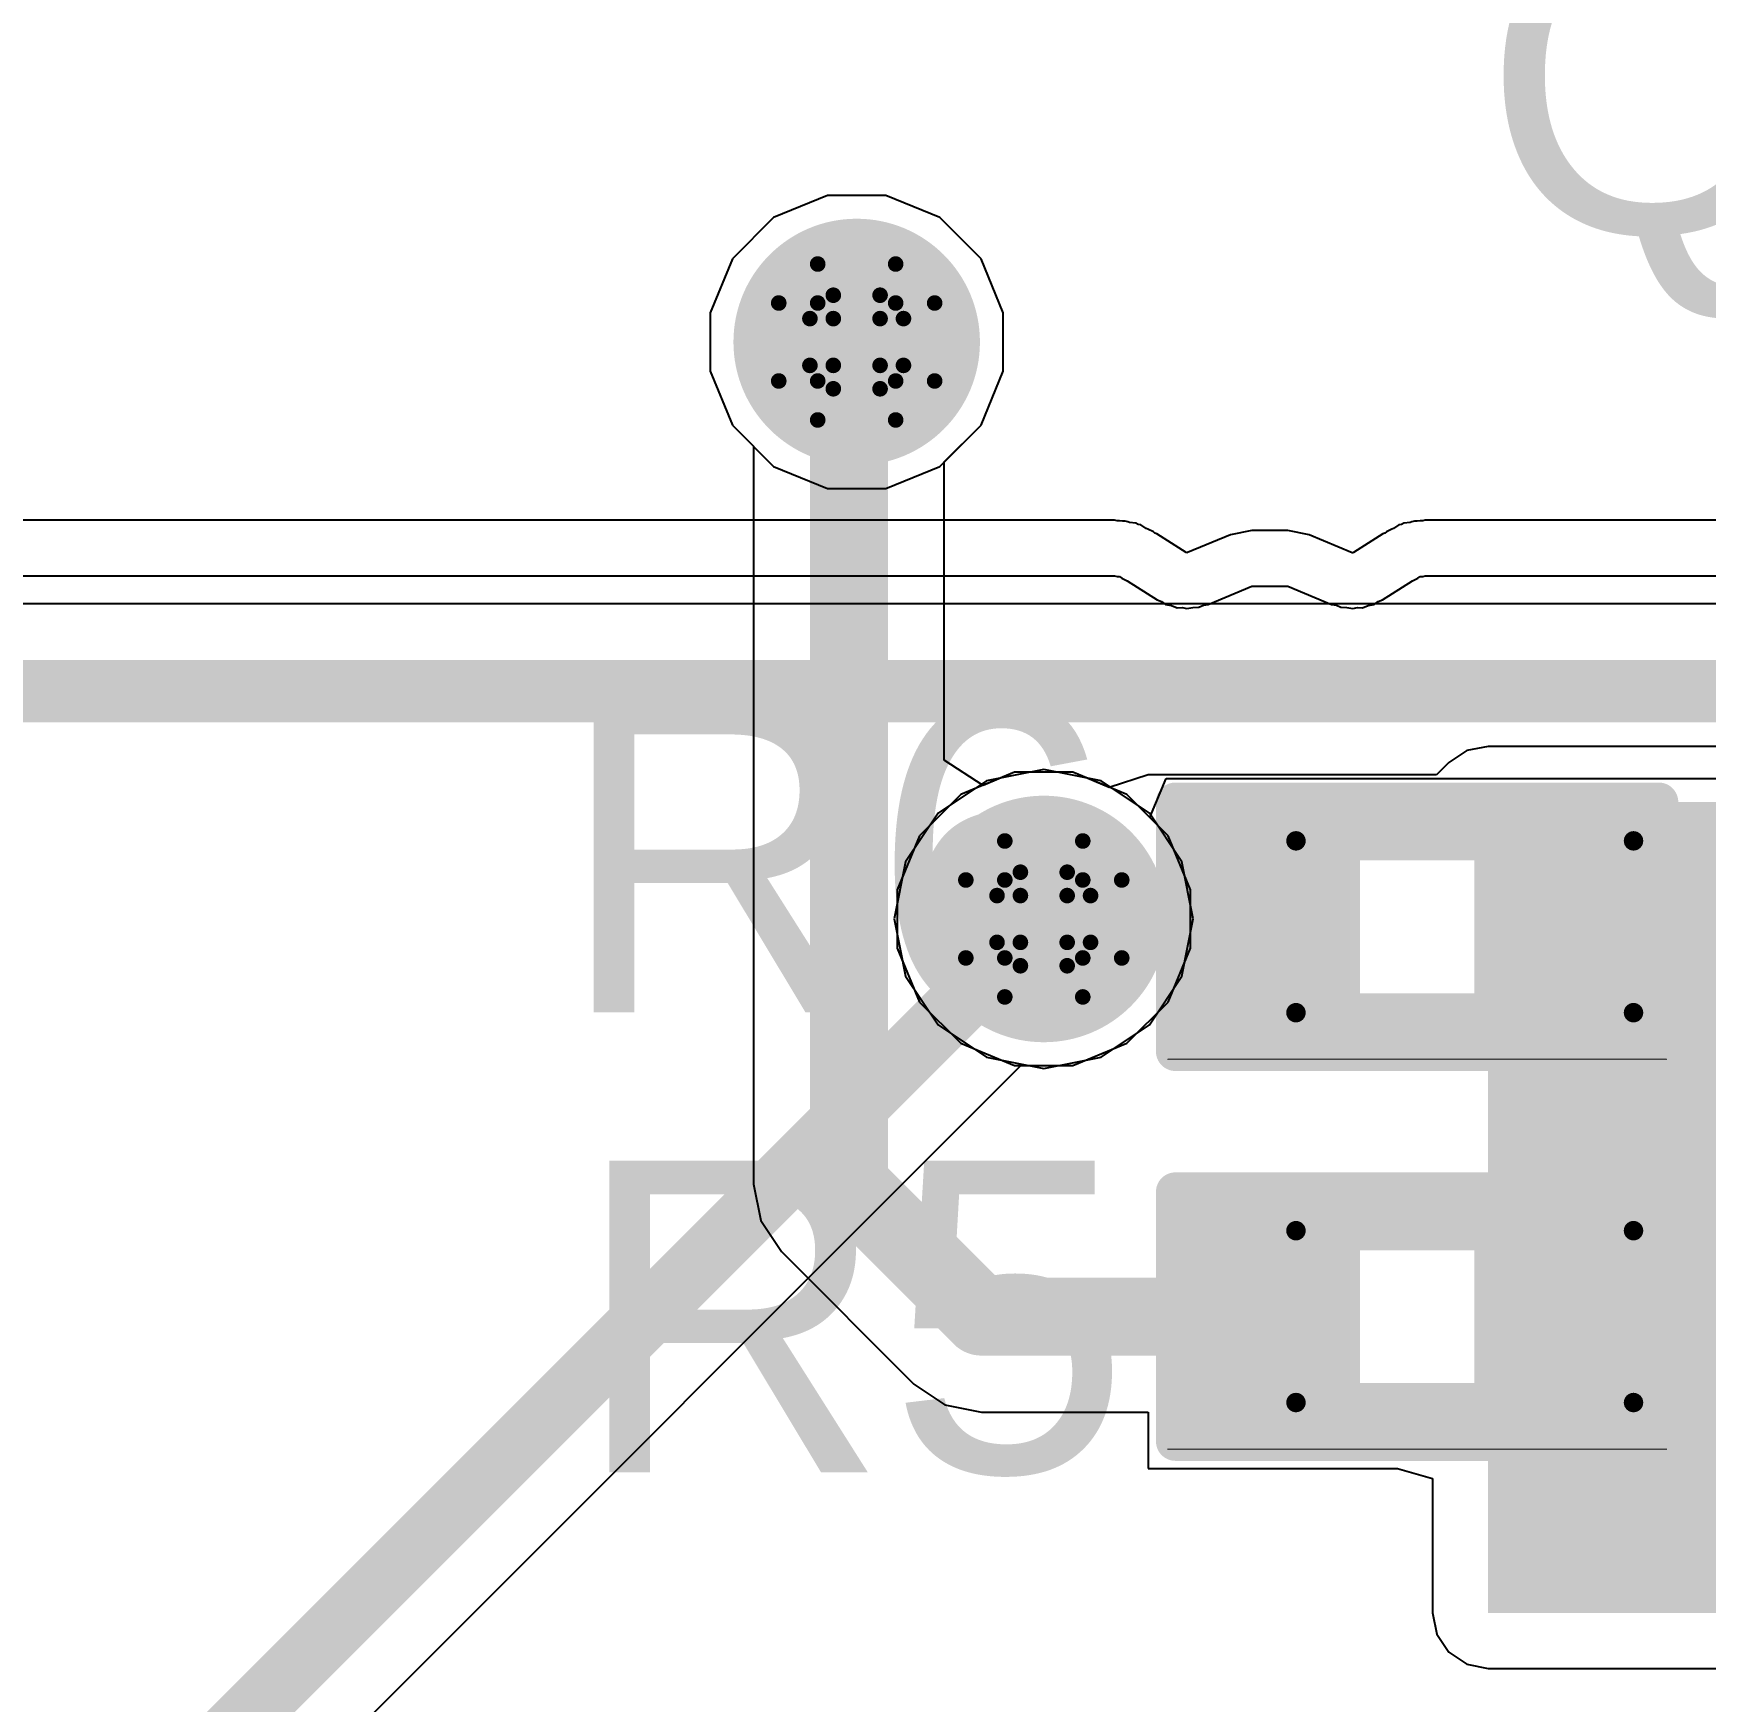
# Model space of a CAD drawing. Header units: inches. Extents: x -0.1 to 17.9, y -0.8 to 4.8.
# Drawn here: x 2.9364 to 3.1509, y 2.4106 to 2.6246 of the extents above; entities that cross this region are included whole.
import ezdxf

# ---------------------------------------------------------------- set-up
doc = ezdxf.new("R2010")
doc.units = ezdxf.units.IN
doc.header["$MEASUREMENT"] = 0
for name, color, linetype in [('Bottom Layer 1', 5, 'Continuous'), ('Bottom Solder', 6, 'Continuous'), ('Drill Drawing', 1, 'Continuous'), ('GND+Signal', 16, 'Continuous'), ('Pad Holes', 156, 'Continuous'), ('PWR+Signal', 76, 'Continuous'), ('Top 3D Body', 56, 'Continuous'), ('Top Layer 1', 1, 'Continuous'), ('Top Overlay', 2, 'Continuous'), ('Top Paste', 8, 'Continuous'), ('Top Solder', 216, 'Continuous'), ('Via Holes', 16, 'Continuous')]:
    doc.layers.add(name, color=color, linetype=linetype)
doc.styles.add('Arial', font='', dxfattribs={"height": 0.2})
doc.styles.get('Arial').set_extended_font_data('Arial')

# ---------------------------------------------------------------- blocks, each defined once
blk = doc.blocks.new('R___0402_155')
at = {"layer": 'Top Layer 1'}
for points in [[(-0.0275, -0.0125), (-0.0275, 0.0125), (-0.0095, 0.0125), (-0.0095, -0.0125)], [(0.0095, -0.0125), (0.0095, 0.0125), (0.0275, 0.0125), (0.0275, -0.0125)]]:
    blk.add_hatch(color=1, dxfattribs=at).paths.add_polyline_path(points)
at = {"layer": 'Top Paste'}
for points in [[(-0.0275, -0.0125), (-0.0275, 0.0125), (-0.0095, 0.0125), (-0.0095, -0.0125)], [(0.0095, -0.0125), (0.0095, 0.0125), (0.0275, 0.0125), (0.0275, -0.0125)]]:
    blk.add_hatch(color=8, dxfattribs=at).paths.add_polyline_path(points)
at = {"layer": 'Top Solder'}
for points in [[(-0.02967, -0.01467), (-0.02967, 0.01467), (-0.00733, 0.01467), (-0.00733, -0.01467)], [(0.00733, -0.01467), (0.00733, 0.01467), (0.02967, 0.01467), (0.02967, -0.01467)]]:
    blk.add_hatch(color=216, dxfattribs=at).paths.add_polyline_path(points)
at = {"layer": 'Top Overlay'}
for points in [[(-0.031, -0.016, 0.005, 0.005, 0), (-0.031, 0.016, 0.005, 0.005, 0)], [(-0.031, 0.016, 0.005, 0.005, 0), (0.031, 0.016, 0.005, 0.005, 0)], [(0.031, -0.016, 0.005, 0.005, 0), (0.031, 0.016, 0.005, 0.005, 0)], [(-0.031, -0.016, 0.005, 0.005, 0), (0.031, -0.016, 0.005, 0.005, 0)], [(-0.032, -0.017, 0.000127, 0.000127, 0), (0.032, -0.017, 0.000127, 0.000127, 0)]]:
    blk.add_lwpolyline(points, format="xyseb", dxfattribs=at)
for points in [[(-0.03225, 0.016, 0.0025, 0.0025, 1), (-0.02975, 0.016, 0.0025, 0.0025, 1)], [(-0.03225, 0.016, 0.0025, 0.0025, 1), (-0.02975, 0.016, 0.0025, 0.0025, 1)], [(0.02975, 0.016, 0.0025, 0.0025, 1), (0.03225, 0.016, 0.0025, 0.0025, 1)], [(0.02975, 0.016, 0.0025, 0.0025, 1), (0.03225, 0.016, 0.0025, 0.0025, 1)], [(-0.03225, -0.016, 0.0025, 0.0025, 1), (-0.02975, -0.016, 0.0025, 0.0025, 1)], [(-0.03225, -0.016, 0.0025, 0.0025, 1), (-0.02975, -0.016, 0.0025, 0.0025, 1)], [(0.02975, -0.016, 0.0025, 0.0025, 1), (0.03225, -0.016, 0.0025, 0.0025, 1)], [(0.02975, -0.016, 0.0025, 0.0025, 1), (0.03225, -0.016, 0.0025, 0.0025, 1)], [(-0.03203, -0.017, 0.0000635, 0.0000635, 1), (-0.03197, -0.017, 0.0000635, 0.0000635, 1)], [(0.03197, -0.017, 0.0000635, 0.0000635, 1), (0.03203, -0.017, 0.0000635, 0.0000635, 1)]]:
    blk.add_lwpolyline(points, format="xyseb", close=True, dxfattribs=at)
blk = doc.blocks.new('R___0402_156')
at = {"layer": 'Top Layer 1'}
for points in [[(-0.0275, -0.0125), (-0.0275, 0.0125), (-0.0095, 0.0125), (-0.0095, -0.0125)], [(0.0095, -0.0125), (0.0095, 0.0125), (0.0275, 0.0125), (0.0275, -0.0125)]]:
    blk.add_hatch(color=1, dxfattribs=at).paths.add_polyline_path(points)
at = {"layer": 'Top Paste'}
for points in [[(-0.0275, -0.0125), (-0.0275, 0.0125), (-0.0095, 0.0125), (-0.0095, -0.0125)], [(0.0095, -0.0125), (0.0095, 0.0125), (0.0275, 0.0125), (0.0275, -0.0125)]]:
    blk.add_hatch(color=8, dxfattribs=at).paths.add_polyline_path(points)
at = {"layer": 'Top Solder'}
for points in [[(-0.02967, -0.01467), (-0.02967, 0.01467), (-0.00733, 0.01467), (-0.00733, -0.01467)], [(0.00733, -0.01467), (0.00733, 0.01467), (0.02967, 0.01467), (0.02967, -0.01467)]]:
    blk.add_hatch(color=216, dxfattribs=at).paths.add_polyline_path(points)
at = {"layer": 'Top Overlay'}
for points in [[(-0.031, -0.016, 0.005, 0.005, 0), (-0.031, 0.016, 0.005, 0.005, 0)], [(-0.031, 0.016, 0.005, 0.005, 0), (0.031, 0.016, 0.005, 0.005, 0)], [(0.031, -0.016, 0.005, 0.005, 0), (0.031, 0.016, 0.005, 0.005, 0)], [(-0.031, -0.016, 0.005, 0.005, 0), (0.031, -0.016, 0.005, 0.005, 0)], [(-0.032, -0.017, 0.000127, 0.000127, 0), (0.032, -0.017, 0.000127, 0.000127, 0)]]:
    blk.add_lwpolyline(points, format="xyseb", dxfattribs=at)
for points in [[(-0.03225, 0.016, 0.0025, 0.0025, 1), (-0.02975, 0.016, 0.0025, 0.0025, 1)], [(-0.03225, 0.016, 0.0025, 0.0025, 1), (-0.02975, 0.016, 0.0025, 0.0025, 1)], [(0.02975, 0.016, 0.0025, 0.0025, 1), (0.03225, 0.016, 0.0025, 0.0025, 1)], [(0.02975, 0.016, 0.0025, 0.0025, 1), (0.03225, 0.016, 0.0025, 0.0025, 1)], [(-0.03225, -0.016, 0.0025, 0.0025, 1), (-0.02975, -0.016, 0.0025, 0.0025, 1)], [(-0.03225, -0.016, 0.0025, 0.0025, 1), (-0.02975, -0.016, 0.0025, 0.0025, 1)], [(0.02975, -0.016, 0.0025, 0.0025, 1), (0.03225, -0.016, 0.0025, 0.0025, 1)], [(0.02975, -0.016, 0.0025, 0.0025, 1), (0.03225, -0.016, 0.0025, 0.0025, 1)], [(-0.03203, -0.017, 0.0000635, 0.0000635, 1), (-0.03197, -0.017, 0.0000635, 0.0000635, 1)], [(0.03197, -0.017, 0.0000635, 0.0000635, 1), (0.03203, -0.017, 0.0000635, 0.0000635, 1)]]:
    blk.add_lwpolyline(points, format="xyseb", close=True, dxfattribs=at)

msp = doc.modelspace()

# ---------------------------------------------------------------- hatches: boundary and pattern name
at = {"layer": 'Bottom Layer 1'}
h = msp.add_hatch(color=5, dxfattribs=at)
edge = h.paths.add_edge_path()
edge.add_arc((3.042, 2.585), 0.01181, 0, 360)
h = msp.add_hatch(color=5, dxfattribs=at)
edge = h.paths.add_edge_path()
edge.add_arc((3.066, 2.511), 0.01181, 0, 360)
at = {"layer": 'Bottom Solder'}
h = msp.add_hatch(color=6, dxfattribs=at)
edge = h.paths.add_edge_path()
edge.add_arc((3.042, 2.585), 0.01581, 0, 360)
h = msp.add_hatch(color=6, dxfattribs=at)
edge = h.paths.add_edge_path()
edge.add_arc((3.066, 2.511), 0.01581, 0, 360)
at = {"layer": 'GND+Signal'}
h = msp.add_hatch(color=16, dxfattribs=at)
edge = h.paths.add_edge_path()
edge.add_arc((3.042, 2.585), 0.01181, 0, 360)
h = msp.add_hatch(color=16, dxfattribs=at)
edge = h.paths.add_edge_path()
edge.add_arc((3.066, 2.511), 0.01181, 0, 360)
at = {"layer": 'Pad Holes'}
h = msp.add_hatch(color=7, dxfattribs=at)
edge = h.paths.add_edge_path()
edge.add_arc((3.09835, 2.52102), 0.00125, 0, 360)
h = msp.add_hatch(color=7, dxfattribs=at)
edge = h.paths.add_edge_path()
edge.add_arc((3.14165, 2.52102), 0.00125, 0, 360)
h = msp.add_hatch(color=7, dxfattribs=at)
edge = h.paths.add_edge_path()
edge.add_arc((3.09835, 2.49898), 0.00125, 0, 360)
h = msp.add_hatch(color=7, dxfattribs=at)
edge = h.paths.add_edge_path()
edge.add_arc((3.14165, 2.49898), 0.00125, 0, 360)
h = msp.add_hatch(color=7, dxfattribs=at)
edge = h.paths.add_edge_path()
edge.add_arc((3.09835, 2.47102), 0.00125, 0, 360)
h = msp.add_hatch(color=7, dxfattribs=at)
edge = h.paths.add_edge_path()
edge.add_arc((3.14165, 2.47102), 0.00125, 0, 360)
h = msp.add_hatch(color=7, dxfattribs=at)
edge = h.paths.add_edge_path()
edge.add_arc((3.09835, 2.44898), 0.00125, 0, 360)
h = msp.add_hatch(color=7, dxfattribs=at)
edge = h.paths.add_edge_path()
edge.add_arc((3.14165, 2.44898), 0.00125, 0, 360)
at = {"layer": 'PWR+Signal'}
h = msp.add_hatch(color=76, dxfattribs=at)
edge = h.paths.add_edge_path()
edge.add_arc((3.042, 2.585), 0.01181, 0, 360)
h = msp.add_hatch(color=76, dxfattribs=at)
edge = h.paths.add_edge_path()
edge.add_arc((3.066, 2.511), 0.01181, 0, 360)
at = {"layer": 'Top 3D Body'}
h = msp.add_hatch(color=56, dxfattribs=at)
edge = h.paths.add_edge_path()
edge.add_arc((3.09835, 2.52102), 0.00125, 0, 360)
h = msp.add_hatch(color=56, dxfattribs=at)
edge = h.paths.add_edge_path()
edge.add_arc((3.14165, 2.52102), 0.00125, 0, 360)
h = msp.add_hatch(color=56, dxfattribs=at)
edge = h.paths.add_edge_path()
edge.add_arc((3.09835, 2.49898), 0.00125, 0, 360)
h = msp.add_hatch(color=56, dxfattribs=at)
edge = h.paths.add_edge_path()
edge.add_arc((3.14165, 2.49898), 0.00125, 0, 360)
h = msp.add_hatch(color=56, dxfattribs=at)
edge = h.paths.add_edge_path()
edge.add_arc((3.09835, 2.47102), 0.00125, 0, 360)
h = msp.add_hatch(color=56, dxfattribs=at)
edge = h.paths.add_edge_path()
edge.add_arc((3.14165, 2.47102), 0.00125, 0, 360)
h = msp.add_hatch(color=56, dxfattribs=at)
edge = h.paths.add_edge_path()
edge.add_arc((3.09835, 2.44898), 0.00125, 0, 360)
h = msp.add_hatch(color=56, dxfattribs=at)
edge = h.paths.add_edge_path()
edge.add_arc((3.14165, 2.44898), 0.00125, 0, 360)
at = {"layer": 'Top Layer 1'}
h = msp.add_hatch(color=1, dxfattribs=at)
edge = h.paths.add_edge_path()
edge.add_arc((3.042, 2.585), 0.01181, 0, 360)
msp.add_hatch(color=1, dxfattribs=at).paths.add_polyline_path([(3.123, 2.422), (3.196, 2.422), (3.196, 2.526), (3.123, 2.526)])
h = msp.add_hatch(color=1, dxfattribs=at)
edge = h.paths.add_edge_path()
edge.add_arc((3.066, 2.511), 0.01181, 0, 360)
at = {"layer": 'Via Holes'}
h = msp.add_hatch(color=7, dxfattribs=at)
edge = h.paths.add_edge_path()
edge.add_arc((3.042, 2.585), 0.00591, 0, 360)
h = msp.add_hatch(color=7, dxfattribs=at)
edge = h.paths.add_edge_path()
edge.add_arc((3.066, 2.511), 0.00591, 0, 360)

# ---------------------------------------------------------------- linework, layer by layer
at = {"layer": 'Bottom Layer 1'}
for p, q in [((3.03826, 2.60381), (3.03134, 2.60095)), ((3.04574, 2.60381), (3.03826, 2.60381)), ((3.05266, 2.60095), (3.04574, 2.60381)), ((3.03134, 2.60095), (3.02605, 2.59566)), ((3.05795, 2.59566), (3.05266, 2.60095)), ((3.02605, 2.59566), (3.02319, 2.58874)), ((3.06081, 2.58874), (3.05795, 2.59566)), ((3.02319, 2.58874), (3.02319, 2.58126)), ((3.06081, 2.58126), (3.06081, 2.58874)), ((3.02319, 2.58126), (3.02605, 2.57434)), ((3.05795, 2.57434), (3.06081, 2.58126)), ((3.02605, 2.57434), (3.03134, 2.56905)), ((3.05266, 2.56905), (3.05795, 2.57434)), ((3.03134, 2.56905), (3.03826, 2.56619)), ((3.04574, 2.56619), (3.05266, 2.56905)), ((3.03826, 2.56619), (3.04574, 2.56619)), ((3.43336, 2.55143), (2.88232, 2.55143)), ((3.07961, 2.524), (3.08168, 2.529)), ((3.08168, 2.529), (3.43279, 2.529)), ((3.08195, 2.52166), (3.07961, 2.524)), ((3.08481, 2.51474), (3.08195, 2.52166)), ((3.08481, 2.50726), (3.08481, 2.51474)), ((3.08195, 2.50034), (3.08481, 2.50726)), ((3.07666, 2.49505), (3.08195, 2.50034)), ((3.06974, 2.49219), (3.07666, 2.49505)), ((2.9537, 2.38283), (3.06305, 2.49219)), ((3.06305, 2.49219), (3.06974, 2.49219))]:
    msp.add_line(p, q, dxfattribs=at)
for points in [[(2.67205, 2.54021, 0.008, 0.008, 0), (3.474, 2.54021, 0.008, 0.008, 0)], [(2.91, 2.355, 0.008, 0.008, 0), (3.066, 2.511, 0.008, 0.008, 0)]]:
    msp.add_lwpolyline(points, format="xyseb", dxfattribs=at)
msp.add_lwpolyline([(3.064, 2.511, 0.004, 0.004, 1), (3.068, 2.511, 0.004, 0.004, 1)], format="xyseb", close=True, dxfattribs=at)
at = {"layer": 'Drill Drawing'}
for points in [[(3.037, 2.59, 0.002, 0.002, 0), (3.037, 2.595, 0.002, 0.002, 0)], [(3.037, 2.595, 0.002, 0.002, 0), (3.047, 2.595, 0.002, 0.002, 0)], [(3.047, 2.59, 0.002, 0.002, 0), (3.047, 2.595, 0.002, 0.002, 0)], [(3.039, 2.588, 0.002, 0.002, 0), (3.039, 2.591, 0.002, 0.002, 0)], [(3.039, 2.591, 0.002, 0.002, 0), (3.045, 2.591, 0.002, 0.002, 0)], [(3.045, 2.588, 0.002, 0.002, 0), (3.045, 2.591, 0.002, 0.002, 0)], [(3.032, 2.58, 0.002, 0.002, 0), (3.032, 2.59, 0.002, 0.002, 0)], [(3.032, 2.59, 0.002, 0.002, 0), (3.037, 2.59, 0.002, 0.002, 0)], [(3.036, 2.582, 0.002, 0.002, 0), (3.036, 2.588, 0.002, 0.002, 0)], [(3.036, 2.588, 0.002, 0.002, 0), (3.039, 2.588, 0.002, 0.002, 0)], [(3.045, 2.588, 0.002, 0.002, 0), (3.048, 2.588, 0.002, 0.002, 0)], [(3.047, 2.59, 0.002, 0.002, 0), (3.052, 2.59, 0.002, 0.002, 0)], [(3.048, 2.582, 0.002, 0.002, 0), (3.048, 2.588, 0.002, 0.002, 0)], [(3.052, 2.58, 0.002, 0.002, 0), (3.052, 2.59, 0.002, 0.002, 0)], [(3.036, 2.582, 0.002, 0.002, 0), (3.039, 2.582, 0.002, 0.002, 0)], [(3.039, 2.579, 0.002, 0.002, 0), (3.039, 2.582, 0.002, 0.002, 0)], [(3.045, 2.582, 0.002, 0.002, 0), (3.048, 2.582, 0.002, 0.002, 0)], [(3.045, 2.579, 0.002, 0.002, 0), (3.045, 2.582, 0.002, 0.002, 0)], [(3.032, 2.58, 0.002, 0.002, 0), (3.037, 2.58, 0.002, 0.002, 0)], [(3.037, 2.575, 0.002, 0.002, 0), (3.037, 2.58, 0.002, 0.002, 0)], [(3.047, 2.58, 0.002, 0.002, 0), (3.052, 2.58, 0.002, 0.002, 0)], [(3.047, 2.575, 0.002, 0.002, 0), (3.047, 2.58, 0.002, 0.002, 0)], [(3.039, 2.579, 0.002, 0.002, 0), (3.045, 2.579, 0.002, 0.002, 0)], [(3.037, 2.575, 0.002, 0.002, 0), (3.047, 2.575, 0.002, 0.002, 0)], [(3.061, 2.516, 0.002, 0.002, 0), (3.061, 2.521, 0.002, 0.002, 0)], [(3.061, 2.521, 0.002, 0.002, 0), (3.071, 2.521, 0.002, 0.002, 0)], [(3.071, 2.516, 0.002, 0.002, 0), (3.071, 2.521, 0.002, 0.002, 0)], [(3.056, 2.506, 0.002, 0.002, 0), (3.056, 2.516, 0.002, 0.002, 0)], [(3.056, 2.516, 0.002, 0.002, 0), (3.061, 2.516, 0.002, 0.002, 0)], [(3.063, 2.514, 0.002, 0.002, 0), (3.063, 2.517, 0.002, 0.002, 0)], [(3.063, 2.517, 0.002, 0.002, 0), (3.069, 2.517, 0.002, 0.002, 0)], [(3.069, 2.514, 0.002, 0.002, 0), (3.069, 2.517, 0.002, 0.002, 0)], [(3.071, 2.516, 0.002, 0.002, 0), (3.076, 2.516, 0.002, 0.002, 0)], [(3.076, 2.506, 0.002, 0.002, 0), (3.076, 2.516, 0.002, 0.002, 0)], [(3.06, 2.508, 0.002, 0.002, 0), (3.06, 2.514, 0.002, 0.002, 0)], [(3.06, 2.514, 0.002, 0.002, 0), (3.063, 2.514, 0.002, 0.002, 0)], [(3.069, 2.514, 0.002, 0.002, 0), (3.072, 2.514, 0.002, 0.002, 0)], [(3.072, 2.508, 0.002, 0.002, 0), (3.072, 2.514, 0.002, 0.002, 0)], [(3.06, 2.508, 0.002, 0.002, 0), (3.063, 2.508, 0.002, 0.002, 0)], [(3.063, 2.505, 0.002, 0.002, 0), (3.063, 2.508, 0.002, 0.002, 0)], [(3.069, 2.508, 0.002, 0.002, 0), (3.072, 2.508, 0.002, 0.002, 0)], [(3.069, 2.505, 0.002, 0.002, 0), (3.069, 2.508, 0.002, 0.002, 0)], [(3.056, 2.506, 0.002, 0.002, 0), (3.061, 2.506, 0.002, 0.002, 0)], [(3.061, 2.501, 0.002, 0.002, 0), (3.061, 2.506, 0.002, 0.002, 0)], [(3.063, 2.505, 0.002, 0.002, 0), (3.069, 2.505, 0.002, 0.002, 0)], [(3.071, 2.506, 0.002, 0.002, 0), (3.076, 2.506, 0.002, 0.002, 0)], [(3.071, 2.501, 0.002, 0.002, 0), (3.071, 2.506, 0.002, 0.002, 0)], [(3.061, 2.501, 0.002, 0.002, 0), (3.071, 2.501, 0.002, 0.002, 0)]]:
    msp.add_lwpolyline(points, format="xyseb", dxfattribs=at)
for points in [[(3.0365, 2.595, 0.001, 0.001, 1), (3.0375, 2.595, 0.001, 0.001, 1)], [(3.0365, 2.595, 0.001, 0.001, 1), (3.0375, 2.595, 0.001, 0.001, 1)], [(3.0465, 2.595, 0.001, 0.001, 1), (3.0475, 2.595, 0.001, 0.001, 1)], [(3.0465, 2.595, 0.001, 0.001, 1), (3.0475, 2.595, 0.001, 0.001, 1)], [(3.0385, 2.591, 0.001, 0.001, 1), (3.0395, 2.591, 0.001, 0.001, 1)], [(3.0385, 2.591, 0.001, 0.001, 1), (3.0395, 2.591, 0.001, 0.001, 1)], [(3.0445, 2.591, 0.001, 0.001, 1), (3.0455, 2.591, 0.001, 0.001, 1)], [(3.0445, 2.591, 0.001, 0.001, 1), (3.0455, 2.591, 0.001, 0.001, 1)], [(3.0315, 2.59, 0.001, 0.001, 1), (3.0325, 2.59, 0.001, 0.001, 1)], [(3.0315, 2.59, 0.001, 0.001, 1), (3.0325, 2.59, 0.001, 0.001, 1)], [(3.0355, 2.588, 0.001, 0.001, 1), (3.0365, 2.588, 0.001, 0.001, 1)], [(3.0355, 2.588, 0.001, 0.001, 1), (3.0365, 2.588, 0.001, 0.001, 1)], [(3.0365, 2.59, 0.001, 0.001, 1), (3.0375, 2.59, 0.001, 0.001, 1)], [(3.0365, 2.59, 0.001, 0.001, 1), (3.0375, 2.59, 0.001, 0.001, 1)], [(3.0385, 2.588, 0.001, 0.001, 1), (3.0395, 2.588, 0.001, 0.001, 1)], [(3.0385, 2.588, 0.001, 0.001, 1), (3.0395, 2.588, 0.001, 0.001, 1)], [(3.0445, 2.588, 0.001, 0.001, 1), (3.0455, 2.588, 0.001, 0.001, 1)], [(3.0445, 2.588, 0.001, 0.001, 1), (3.0455, 2.588, 0.001, 0.001, 1)], [(3.0465, 2.59, 0.001, 0.001, 1), (3.0475, 2.59, 0.001, 0.001, 1)], [(3.0465, 2.59, 0.001, 0.001, 1), (3.0475, 2.59, 0.001, 0.001, 1)], [(3.0475, 2.588, 0.001, 0.001, 1), (3.0485, 2.588, 0.001, 0.001, 1)], [(3.0475, 2.588, 0.001, 0.001, 1), (3.0485, 2.588, 0.001, 0.001, 1)], [(3.0515, 2.59, 0.001, 0.001, 1), (3.0525, 2.59, 0.001, 0.001, 1)], [(3.0515, 2.59, 0.001, 0.001, 1), (3.0525, 2.59, 0.001, 0.001, 1)], [(3.0355, 2.582, 0.001, 0.001, 1), (3.0365, 2.582, 0.001, 0.001, 1)], [(3.0355, 2.582, 0.001, 0.001, 1), (3.0365, 2.582, 0.001, 0.001, 1)], [(3.0385, 2.582, 0.001, 0.001, 1), (3.0395, 2.582, 0.001, 0.001, 1)], [(3.0385, 2.582, 0.001, 0.001, 1), (3.0395, 2.582, 0.001, 0.001, 1)], [(3.0445, 2.582, 0.001, 0.001, 1), (3.0455, 2.582, 0.001, 0.001, 1)], [(3.0445, 2.582, 0.001, 0.001, 1), (3.0455, 2.582, 0.001, 0.001, 1)], [(3.0475, 2.582, 0.001, 0.001, 1), (3.0485, 2.582, 0.001, 0.001, 1)], [(3.0475, 2.582, 0.001, 0.001, 1), (3.0485, 2.582, 0.001, 0.001, 1)], [(3.0315, 2.58, 0.001, 0.001, 1), (3.0325, 2.58, 0.001, 0.001, 1)], [(3.0315, 2.58, 0.001, 0.001, 1), (3.0325, 2.58, 0.001, 0.001, 1)], [(3.0365, 2.58, 0.001, 0.001, 1), (3.0375, 2.58, 0.001, 0.001, 1)], [(3.0365, 2.58, 0.001, 0.001, 1), (3.0375, 2.58, 0.001, 0.001, 1)], [(3.0465, 2.58, 0.001, 0.001, 1), (3.0475, 2.58, 0.001, 0.001, 1)], [(3.0465, 2.58, 0.001, 0.001, 1), (3.0475, 2.58, 0.001, 0.001, 1)], [(3.0515, 2.58, 0.001, 0.001, 1), (3.0525, 2.58, 0.001, 0.001, 1)], [(3.0515, 2.58, 0.001, 0.001, 1), (3.0525, 2.58, 0.001, 0.001, 1)], [(3.0385, 2.579, 0.001, 0.001, 1), (3.0395, 2.579, 0.001, 0.001, 1)], [(3.0385, 2.579, 0.001, 0.001, 1), (3.0395, 2.579, 0.001, 0.001, 1)], [(3.0445, 2.579, 0.001, 0.001, 1), (3.0455, 2.579, 0.001, 0.001, 1)], [(3.0445, 2.579, 0.001, 0.001, 1), (3.0455, 2.579, 0.001, 0.001, 1)], [(3.0365, 2.575, 0.001, 0.001, 1), (3.0375, 2.575, 0.001, 0.001, 1)], [(3.0365, 2.575, 0.001, 0.001, 1), (3.0375, 2.575, 0.001, 0.001, 1)], [(3.0465, 2.575, 0.001, 0.001, 1), (3.0475, 2.575, 0.001, 0.001, 1)], [(3.0465, 2.575, 0.001, 0.001, 1), (3.0475, 2.575, 0.001, 0.001, 1)], [(3.0605, 2.521, 0.001, 0.001, 1), (3.0615, 2.521, 0.001, 0.001, 1)], [(3.0605, 2.521, 0.001, 0.001, 1), (3.0615, 2.521, 0.001, 0.001, 1)], [(3.0705, 2.521, 0.001, 0.001, 1), (3.0715, 2.521, 0.001, 0.001, 1)], [(3.0705, 2.521, 0.001, 0.001, 1), (3.0715, 2.521, 0.001, 0.001, 1)], [(3.0555, 2.516, 0.001, 0.001, 1), (3.0565, 2.516, 0.001, 0.001, 1)], [(3.0555, 2.516, 0.001, 0.001, 1), (3.0565, 2.516, 0.001, 0.001, 1)], [(3.0605, 2.516, 0.001, 0.001, 1), (3.0615, 2.516, 0.001, 0.001, 1)], [(3.0605, 2.516, 0.001, 0.001, 1), (3.0615, 2.516, 0.001, 0.001, 1)], [(3.0625, 2.517, 0.001, 0.001, 1), (3.0635, 2.517, 0.001, 0.001, 1)], [(3.0625, 2.517, 0.001, 0.001, 1), (3.0635, 2.517, 0.001, 0.001, 1)], [(3.0685, 2.517, 0.001, 0.001, 1), (3.0695, 2.517, 0.001, 0.001, 1)], [(3.0685, 2.517, 0.001, 0.001, 1), (3.0695, 2.517, 0.001, 0.001, 1)], [(3.0705, 2.516, 0.001, 0.001, 1), (3.0715, 2.516, 0.001, 0.001, 1)], [(3.0705, 2.516, 0.001, 0.001, 1), (3.0715, 2.516, 0.001, 0.001, 1)], [(3.0755, 2.516, 0.001, 0.001, 1), (3.0765, 2.516, 0.001, 0.001, 1)], [(3.0755, 2.516, 0.001, 0.001, 1), (3.0765, 2.516, 0.001, 0.001, 1)], [(3.0595, 2.514, 0.001, 0.001, 1), (3.0605, 2.514, 0.001, 0.001, 1)], [(3.0595, 2.514, 0.001, 0.001, 1), (3.0605, 2.514, 0.001, 0.001, 1)], [(3.0625, 2.514, 0.001, 0.001, 1), (3.0635, 2.514, 0.001, 0.001, 1)], [(3.0625, 2.514, 0.001, 0.001, 1), (3.0635, 2.514, 0.001, 0.001, 1)], [(3.0685, 2.514, 0.001, 0.001, 1), (3.0695, 2.514, 0.001, 0.001, 1)], [(3.0685, 2.514, 0.001, 0.001, 1), (3.0695, 2.514, 0.001, 0.001, 1)], [(3.0715, 2.514, 0.001, 0.001, 1), (3.0725, 2.514, 0.001, 0.001, 1)], [(3.0715, 2.514, 0.001, 0.001, 1), (3.0725, 2.514, 0.001, 0.001, 1)], [(3.0595, 2.508, 0.001, 0.001, 1), (3.0605, 2.508, 0.001, 0.001, 1)], [(3.0595, 2.508, 0.001, 0.001, 1), (3.0605, 2.508, 0.001, 0.001, 1)], [(3.0625, 2.508, 0.001, 0.001, 1), (3.0635, 2.508, 0.001, 0.001, 1)], [(3.0625, 2.508, 0.001, 0.001, 1), (3.0635, 2.508, 0.001, 0.001, 1)], [(3.0685, 2.508, 0.001, 0.001, 1), (3.0695, 2.508, 0.001, 0.001, 1)], [(3.0685, 2.508, 0.001, 0.001, 1), (3.0695, 2.508, 0.001, 0.001, 1)], [(3.0715, 2.508, 0.001, 0.001, 1), (3.0725, 2.508, 0.001, 0.001, 1)], [(3.0715, 2.508, 0.001, 0.001, 1), (3.0725, 2.508, 0.001, 0.001, 1)], [(3.0555, 2.506, 0.001, 0.001, 1), (3.0565, 2.506, 0.001, 0.001, 1)], [(3.0555, 2.506, 0.001, 0.001, 1), (3.0565, 2.506, 0.001, 0.001, 1)], [(3.0605, 2.506, 0.001, 0.001, 1), (3.0615, 2.506, 0.001, 0.001, 1)], [(3.0605, 2.506, 0.001, 0.001, 1), (3.0615, 2.506, 0.001, 0.001, 1)], [(3.0625, 2.505, 0.001, 0.001, 1), (3.0635, 2.505, 0.001, 0.001, 1)], [(3.0625, 2.505, 0.001, 0.001, 1), (3.0635, 2.505, 0.001, 0.001, 1)], [(3.0685, 2.505, 0.001, 0.001, 1), (3.0695, 2.505, 0.001, 0.001, 1)], [(3.0685, 2.505, 0.001, 0.001, 1), (3.0695, 2.505, 0.001, 0.001, 1)], [(3.0705, 2.506, 0.001, 0.001, 1), (3.0715, 2.506, 0.001, 0.001, 1)], [(3.0705, 2.506, 0.001, 0.001, 1), (3.0715, 2.506, 0.001, 0.001, 1)], [(3.0755, 2.506, 0.001, 0.001, 1), (3.0765, 2.506, 0.001, 0.001, 1)], [(3.0755, 2.506, 0.001, 0.001, 1), (3.0765, 2.506, 0.001, 0.001, 1)], [(3.0605, 2.501, 0.001, 0.001, 1), (3.0615, 2.501, 0.001, 0.001, 1)], [(3.0605, 2.501, 0.001, 0.001, 1), (3.0615, 2.501, 0.001, 0.001, 1)], [(3.0705, 2.501, 0.001, 0.001, 1), (3.0715, 2.501, 0.001, 0.001, 1)], [(3.0705, 2.501, 0.001, 0.001, 1), (3.0715, 2.501, 0.001, 0.001, 1)]]:
    msp.add_lwpolyline(points, format="xyseb", close=True, dxfattribs=at)
at = {"layer": 'GND+Signal'}
for p, q in [((3.03826, 2.60381), (3.03134, 2.60095)), ((3.04574, 2.60381), (3.03826, 2.60381)), ((3.05266, 2.60095), (3.04574, 2.60381)), ((3.03134, 2.60095), (3.02605, 2.59566)), ((3.05795, 2.59566), (3.05266, 2.60095)), ((3.02605, 2.59566), (3.02319, 2.58874)), ((3.06081, 2.58874), (3.05795, 2.59566)), ((3.02319, 2.58874), (3.02319, 2.58126)), ((3.06081, 2.58126), (3.06081, 2.58874)), ((3.02319, 2.58126), (3.02605, 2.57434)), ((3.05795, 2.57434), (3.06081, 2.58126)), ((3.02605, 2.57434), (3.03134, 2.56905)), ((3.05266, 2.56905), (3.05795, 2.57434)), ((3.03134, 2.56905), (3.03826, 2.56619)), ((3.04574, 2.56619), (3.05266, 2.56905)), ((3.03826, 2.56619), (3.04574, 2.56619)), ((3.06226, 2.52981), (3.05534, 2.52695)), ((3.06974, 2.52981), (3.06226, 2.52981)), ((3.07666, 2.52695), (3.06974, 2.52981)), ((3.05534, 2.52695), (3.05005, 2.52166)), ((3.08195, 2.52166), (3.07666, 2.52695)), ((3.05005, 2.52166), (3.04719, 2.51474)), ((3.08481, 2.51474), (3.08195, 2.52166)), ((3.04719, 2.51474), (3.04719, 2.50726)), ((3.08481, 2.50726), (3.08481, 2.51474)), ((3.04719, 2.50726), (3.05005, 2.50034)), ((3.08195, 2.50034), (3.08481, 2.50726)), ((3.05005, 2.50034), (3.05534, 2.49505)), ((3.07666, 2.49505), (3.08195, 2.50034)), ((3.05534, 2.49505), (3.06226, 2.49219)), ((3.06974, 2.49219), (3.07666, 2.49505)), ((3.06226, 2.49219), (3.06974, 2.49219))]:
    msp.add_line(p, q, dxfattribs=at)
at = {"layer": 'PWR+Signal'}
for p, q in [((3.07506, 2.56214), (2.55814, 2.56214)), ((3.0754, 2.56207), (3.07506, 2.56214)), ((3.07573, 2.56207), (3.0754, 2.56207)), ((3.07609, 2.562), (3.07573, 2.56207)), ((3.07645, 2.562), (3.07609, 2.562)), ((3.07679, 2.56193), (3.07645, 2.562)), ((3.07701, 2.56184), (3.07679, 2.56193)), ((3.07781, 2.56176), (3.07701, 2.56184)), ((3.07812, 2.5616), (3.07781, 2.56176)), ((3.07847, 2.56153), (3.07812, 2.5616)), ((3.07913, 2.56108), (3.07847, 2.56153)), ((3.11153, 2.56153), (3.11087, 2.56108)), ((3.11188, 2.5616), (3.11153, 2.56153)), ((3.11219, 2.56176), (3.11188, 2.5616)), ((3.11299, 2.56184), (3.11219, 2.56176)), ((3.11321, 2.56193), (3.11299, 2.56184)), ((3.11355, 2.562), (3.11321, 2.56193)), ((3.11391, 2.562), (3.11355, 2.562)), ((3.11427, 2.56207), (3.11391, 2.562)), ((3.11461, 2.56207), (3.11427, 2.56207)), ((3.11494, 2.56214), (3.11461, 2.56207)), ((3.3523, 2.56214), (3.11494, 2.56214)), ((3.07936, 2.56101), (3.07913, 2.56108)), ((3.08006, 2.56064), (3.07936, 2.56101)), ((3.08026, 2.56047), (3.08006, 2.56064)), ((3.08051, 2.56038), (3.08026, 2.56047)), ((3.08426, 2.558), (3.08051, 2.56038)), ((3.08995, 2.56027), (3.08444, 2.55799)), ((3.09268, 2.56081), (3.08995, 2.56027)), ((3.09732, 2.56081), (3.09268, 2.56081)), ((3.10005, 2.56027), (3.09732, 2.56081)), ((3.10556, 2.55798), (3.10005, 2.56027)), ((3.10949, 2.56038), (3.10574, 2.558)), ((3.10974, 2.56047), (3.10949, 2.56038)), ((3.10995, 2.56064), (3.10974, 2.56047)), ((3.11064, 2.56101), (3.10995, 2.56064)), ((3.11087, 2.56108), (3.11064, 2.56101)), ((3.08435, 2.55796), (3.08426, 2.558)), ((3.08444, 2.55799), (3.08435, 2.55796)), ((3.10565, 2.55796), (3.10556, 2.55798)), ((3.10574, 2.558), (3.10565, 2.55796)), ((2.551, 2.555), (3.07506, 2.555)), ((3.07506, 2.555), (3.0754, 2.55493)), ((3.0754, 2.55493), (3.07573, 2.55493)), ((3.07573, 2.55493), (3.076, 2.55472)), ((3.076, 2.55472), (3.07669, 2.55435)), ((3.11331, 2.55435), (3.114, 2.55472)), ((3.114, 2.55472), (3.11427, 2.55493)), ((3.11427, 2.55493), (3.11461, 2.55493)), ((3.11461, 2.55493), (3.11494, 2.555)), ((3.11494, 2.555), (3.3523, 2.555)), ((3.07669, 2.55435), (3.08053, 2.55192)), ((3.08708, 2.55135), (3.09268, 2.55367)), ((3.09268, 2.55367), (3.09732, 2.55367)), ((3.09732, 2.55367), (3.10292, 2.55135)), ((3.10947, 2.55192), (3.11331, 2.55435)), ((3.08053, 2.55192), (3.0811, 2.5517)), ((3.0811, 2.5517), (3.08161, 2.55135)), ((3.08161, 2.55135), (3.08239, 2.5512)), ((3.08239, 2.5512), (3.08312, 2.55092)), ((3.08312, 2.55092), (3.08374, 2.55093)), ((3.08374, 2.55093), (3.08434, 2.55081)), ((3.08434, 2.55081), (3.08512, 2.55096)), ((3.08512, 2.55096), (3.08591, 2.55098)), ((3.08591, 2.55098), (3.08647, 2.55123)), ((3.08647, 2.55123), (3.08708, 2.55135)), ((3.10292, 2.55135), (3.10353, 2.55123)), ((3.10353, 2.55123), (3.10409, 2.55098)), ((3.10409, 2.55098), (3.10488, 2.55096)), ((3.10488, 2.55096), (3.10566, 2.55081)), ((3.10566, 2.55081), (3.10626, 2.55093)), ((3.10626, 2.55093), (3.10688, 2.55092)), ((3.10688, 2.55092), (3.10761, 2.5512)), ((3.10761, 2.5512), (3.10839, 2.55135)), ((3.10839, 2.55135), (3.1089, 2.5517)), ((3.1089, 2.5517), (3.10947, 2.55192)), ((3.066, 2.53018), (3.05866, 2.52872)), ((3.07334, 2.52872), (3.066, 2.53018)), ((3.05866, 2.52872), (3.05244, 2.52456)), ((3.07956, 2.52456), (3.07334, 2.52872)), ((3.05244, 2.52456), (3.04828, 2.51834)), ((3.08372, 2.51834), (3.07956, 2.52456)), ((3.04828, 2.51834), (3.04682, 2.511)), ((3.08518, 2.511), (3.08372, 2.51834)), ((3.04682, 2.511), (3.04828, 2.50366)), ((3.08372, 2.50366), (3.08518, 2.511)), ((3.04828, 2.50366), (3.05244, 2.49744)), ((3.07956, 2.49744), (3.08372, 2.50366)), ((3.05244, 2.49744), (3.05866, 2.49328)), ((3.07334, 2.49328), (3.07956, 2.49744)), ((3.05866, 2.49328), (3.066, 2.49182)), ((3.066, 2.49182), (3.07334, 2.49328))]:
    msp.add_line(p, q, dxfattribs=at)
at = {"layer": 'Top 3D Body'}
for points in [[(3.09835, 2.52102, 0.005, 0.005, 0), (3.14165, 2.52102, 0.005, 0.005, 0)], [(3.09835, 2.49898, 0.005, 0.005, 0), (3.14165, 2.49898, 0.005, 0.005, 0)], [(3.09835, 2.47102, 0.005, 0.005, 0), (3.14165, 2.47102, 0.005, 0.005, 0)], [(3.09835, 2.44898, 0.005, 0.005, 0), (3.14165, 2.44898, 0.005, 0.005, 0)]]:
    msp.add_lwpolyline(points, format="xyseb", dxfattribs=at)
for points in [[(3.0971, 2.52102, 0.0025, 0.0025, 1), (3.0996, 2.52102, 0.0025, 0.0025, 1)], [(3.1404, 2.52102, 0.0025, 0.0025, 1), (3.1429, 2.52102, 0.0025, 0.0025, 1)], [(3.0971, 2.49898, 0.0025, 0.0025, 1), (3.0996, 2.49898, 0.0025, 0.0025, 1)], [(3.1404, 2.49898, 0.0025, 0.0025, 1), (3.1429, 2.49898, 0.0025, 0.0025, 1)], [(3.0971, 2.47102, 0.0025, 0.0025, 1), (3.0996, 2.47102, 0.0025, 0.0025, 1)], [(3.1404, 2.47102, 0.0025, 0.0025, 1), (3.1429, 2.47102, 0.0025, 0.0025, 1)], [(3.0971, 2.44898, 0.0025, 0.0025, 1), (3.0996, 2.44898, 0.0025, 0.0025, 1)], [(3.1404, 2.44898, 0.0025, 0.0025, 1), (3.1429, 2.44898, 0.0025, 0.0025, 1)]]:
    msp.add_lwpolyline(points, format="xyseb", close=True, dxfattribs=at)
at = {"layer": 'Top Layer 1'}
for p, q in [((3.03826, 2.60381), (3.03134, 2.60095)), ((3.04574, 2.60381), (3.03826, 2.60381)), ((3.05266, 2.60095), (3.04574, 2.60381)), ((3.03134, 2.60095), (3.02605, 2.59566)), ((3.05795, 2.59566), (3.05266, 2.60095)), ((3.02605, 2.59566), (3.02319, 2.58874)), ((3.06081, 2.58874), (3.05795, 2.59566)), ((3.02319, 2.58874), (3.02319, 2.58126)), ((3.06081, 2.58126), (3.06081, 2.58874)), ((3.02319, 2.58126), (3.02605, 2.57434)), ((3.05795, 2.57434), (3.06081, 2.58126)), ((3.02605, 2.57434), (3.02876, 2.57163)), ((3.05324, 2.56963), (3.05795, 2.57434)), ((3.02876, 2.57163), (3.02876, 2.477)), ((3.05324, 2.53137), (3.05324, 2.56963)), ((3.05824, 2.52814), (3.05324, 2.53137)), ((3.12027, 2.53259), (3.11795, 2.53105)), ((3.123, 2.53314), (3.12027, 2.53259)), ((3.196, 2.53314), (3.123, 2.53314)), ((3.06226, 2.52981), (3.05824, 2.52814)), ((3.06974, 2.52981), (3.06226, 2.52981)), ((3.07439, 2.52788), (3.06974, 2.52981)), ((3.07939, 2.5295), (3.07439, 2.52788)), ((3.11139, 2.5295), (3.07939, 2.5295)), ((3.07939, 2.5295), (3.07939, 2.5295)), ((3.11639, 2.5295), (3.11139, 2.5295)), ((3.11139, 2.5295), (3.11139, 2.5295)), ((3.11795, 2.53105), (3.11639, 2.5295)), ((3.02876, 2.477), (3.0297, 2.47232)), ((3.0297, 2.47232), (3.03235, 2.46835)), ((3.03235, 2.46835), (3.04935, 2.45135)), ((3.04935, 2.45135), (3.05332, 2.4487)), ((3.05332, 2.4487), (3.058, 2.44776)), ((3.058, 2.44776), (3.07939, 2.44776)), ((3.07939, 2.44776), (3.07939, 2.4405)), ((3.07939, 2.4405), (3.11086, 2.4405)), ((3.11086, 2.4405), (3.11139, 2.4405)), ((3.11139, 2.4405), (3.11586, 2.43922)), ((3.11586, 2.43922), (3.11586, 2.422)), ((3.11586, 2.422), (3.11641, 2.41927)), ((3.11641, 2.41927), (3.11795, 2.41695)), ((3.11795, 2.41695), (3.12027, 2.41541)), ((3.12027, 2.41541), (3.123, 2.41486)), ((3.123, 2.41486), (3.196, 2.41486))]:
    msp.add_line(p, q, dxfattribs=at)
for points in [[(3.041, 2.584, 0.01, 0.01, 0), (3.042, 2.585, 0.01, 0.01, 0)], [(3.041, 2.477, 0.01, 0.01, 0), (3.041, 2.584, 0.01, 0.01, 0)], [(3.066, 2.511, 0.008, 0.008, 0), (3.09439, 2.511, 0.008, 0.008, 0)], [(3.09439, 2.511, 0.008, 0.008, 0), (3.09539, 2.51, 0.008, 0.008, 0)], [(3.041, 2.477, 0.01, 0.01, 0), (3.058, 2.46, 0.01, 0.01, 0)], [(3.058, 2.46, 0.01, 0.01, 0), (3.09539, 2.46, 0.01, 0.01, 0)]]:
    msp.add_lwpolyline(points, format="xyseb", dxfattribs=at)
for points in [[(3.0385, 2.584, 0.005, 0.005, 1), (3.0435, 2.584, 0.005, 0.005, 1)], [(3.0385, 2.584, 0.005, 0.005, 1), (3.0435, 2.584, 0.005, 0.005, 1)], [(3.0395, 2.585, 0.005, 0.005, 1), (3.0445, 2.585, 0.005, 0.005, 1)], [(3.064, 2.511, 0.004, 0.004, 1), (3.068, 2.511, 0.004, 0.004, 1)], [(3.09239, 2.511, 0.004, 0.004, 1), (3.09639, 2.511, 0.004, 0.004, 1)], [(3.09239, 2.511, 0.004, 0.004, 1), (3.09639, 2.511, 0.004, 0.004, 1)], [(3.09339, 2.51, 0.004, 0.004, 1), (3.09739, 2.51, 0.004, 0.004, 1)], [(3.0385, 2.477, 0.005, 0.005, 1), (3.0435, 2.477, 0.005, 0.005, 1)], [(3.0385, 2.477, 0.005, 0.005, 1), (3.0435, 2.477, 0.005, 0.005, 1)], [(3.0555, 2.46, 0.005, 0.005, 1), (3.0605, 2.46, 0.005, 0.005, 1)], [(3.0555, 2.46, 0.005, 0.005, 1), (3.0605, 2.46, 0.005, 0.005, 1)], [(3.09289, 2.46, 0.005, 0.005, 1), (3.09789, 2.46, 0.005, 0.005, 1)]]:
    msp.add_lwpolyline(points, format="xyseb", close=True, dxfattribs=at)

# ---------------------------------------------------------------- block references
for name, p in [('R___0402_155', (3.11389, 2.51)), ('R___0402_156', (3.11389, 2.46))]:
    msp.add_blockref(name, p)

# ---------------------------------------------------------------- texts
at = {"layer": 'Top Overlay', "style": 'Arial'}
for s, p in [('Q1', (3.12234, 2.59901)), ('R6', (3.00368, 2.49901)), ('R5', (3.00568, 2.44001))]:
    msp.add_text(s, height=0.04, dxfattribs=at).set_placement(p)

doc.saveas('drawing.dxf')
